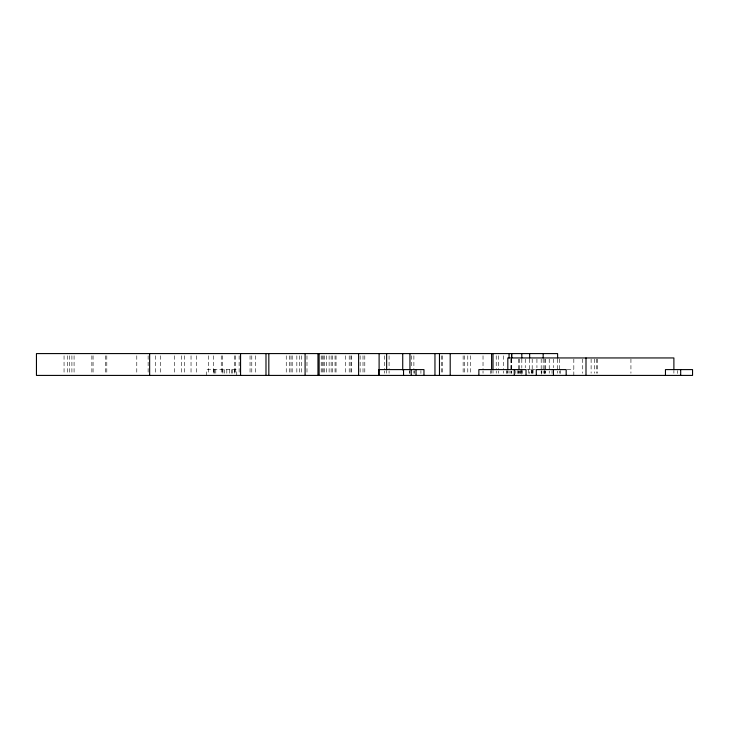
<?xml version="1.0" encoding="UTF-8"?>
<svg xmlns="http://www.w3.org/2000/svg" width="729" height="729" viewBox="0 0 729 729"><rect width="100%" height="100%" fill="white"/><g stroke="black" fill="none" stroke-linecap="round" stroke-linejoin="round"><path stroke-width="0.55" stroke-dasharray="3.65 2.73" d="M526.885 369.594L535.35 369.594M567.162 369.594L573.823 369.594M677.323 370.56L677.323 373.476M673.888 371.052L673.888 373.23M630.931 359.042L630.931 373.23M597.634 359.042L597.634 373.23M596.532 359.042L596.532 373.23M594.727 359.042L594.727 373.23M591.11 359.042L591.11 373.23M582.735 359.042L582.735 373.23M573.823 359.042L573.823 375.417M560.328 370.56L560.328 373.476M559.526 359.042L559.526 369.958M559.526 371.052L559.526 373.23M557.612 359.042L557.612 369.958M557.612 371.052L557.612 373.23M553.575 359.042L553.575 367.771M552.026 370.56L552.026 373.476M549.229 359.042L549.229 369.958M549.229 371.052L549.229 373.23M545.702 359.042L545.702 369.958M545.702 371.052L545.702 373.23M544.955 370.56L544.955 373.476M544.864 359.042L544.864 369.958M544.864 371.052L544.864 373.23M544.408 370.56L544.408 373.476M543.169 359.042L543.169 369.958M543.169 371.052L543.169 373.23M541.401 370.56L541.401 375.417M541.191 359.042L541.191 369.958M541.191 371.052L541.191 373.23M536.927 359.042L536.927 367.771M533.017 369.594L533.017 375.417M532.762 369.594L532.762 375.417M532.197 359.042L532.197 373.23M531.888 369.594L531.888 375.417M531.25 369.594L531.25 375.417M529.655 359.042L529.655 373.476M528.543 369.594L528.543 375.417M525.254 359.042L525.254 367.771M522.465 370.56L522.465 373.476M521.809 359.042L521.809 367.771M521.809 368.865L521.809 373.476M521.609 370.56L521.609 375.417M520.597 370.56L520.597 373.476M520.032 370.56L520.032 373.476M519.577 359.042L519.577 369.958M519.577 371.052L519.577 373.23M518.301 359.042L518.301 369.958M518.301 371.052L518.301 373.23M518.246 370.56L518.246 373.476M517.736 370.56L517.736 373.476M515.804 370.56L515.804 373.476M511.731 359.042L511.731 369.958M511.731 371.052L511.731 373.23M511.585 359.042L511.585 369.958M511.585 371.052L511.585 373.23M510.874 359.042L510.874 369.958M510.874 371.052L510.874 373.23M509.061 371.052L509.061 373.23M507.821 371.052L507.821 373.23M507.111 371.052L507.111 373.23M506.418 370.56L506.418 373.476M503.457 355.77L503.457 369.958M503.457 371.052L503.457 373.23M498.727 355.77L498.727 369.958M498.727 371.052L498.727 373.23M496.23 355.77L496.23 369.958M496.23 371.052L496.23 373.23M493.014 371.052L493.014 373.23M491.592 371.052L491.592 373.23M490.626 370.56L490.626 373.476M483.026 355.77L483.026 369.958M483.026 371.052L483.026 373.23M470.633 355.77L470.633 373.23M467.781 355.77L467.781 373.23M464.646 355.77L464.646 373.23M463.143 355.77L463.143 373.23M442.33 355.77L442.33 373.23M441.273 355.77L441.273 373.23M420.915 370.56L420.915 373.476M414.473 370.56L414.473 373.476M413.89 355.77L413.89 369.958M413.89 371.052L413.89 373.23M411.438 355.77L411.438 367.771M409.944 371.052L409.944 373.23M409.379 370.56L409.397 373.476M389.076 355.77L389.076 369.958M389.076 371.052L389.076 373.23M386.643 371.052L386.643 373.23M384.675 355.77L384.675 369.958M384.675 371.052L384.675 373.23M364.792 355.77L364.792 373.23M363.006 355.77L363.006 373.23M360.135 355.77L360.135 373.23M351.369 355.77L351.369 373.23M350.931 355.77L350.931 373.23M349.218 355.77L349.218 373.23M345.564 355.77L345.564 373.23M336.033 355.77L336.033 373.23M335.048 355.77L335.048 373.23M332.406 355.77L332.406 373.23M331.148 355.77L331.148 373.23M329.116 355.77L329.116 373.23M326.71 355.77L326.71 373.23M324.387 355.77L324.387 373.23M323.202 355.77L323.202 373.23M322.2 355.77L322.2 373.23M321.197 355.77L321.197 373.23M306.991 355.77L306.991 373.23M301.478 355.77L301.478 373.23M299.719 355.77L299.719 373.23M296.84 355.77L296.84 373.23M292.183 355.77L292.183 373.23M290.999 355.77L290.999 373.23M289.276 355.77L289.276 373.23M286.251 355.77L286.251 373.23M255.36 355.77L255.36 373.23M251.778 355.77L251.778 373.23M250.047 355.77L250.047 373.23M239.13 355.77L239.13 373.23M236.752 375.417L236.752 369.594L206.535 369.594L206.535 375.417M235.312 355.77L235.312 373.23M234.802 369.594L234.802 375.417M234.711 355.77L234.711 373.23M232.496 369.594L232.496 375.417M231.512 369.594L231.512 375.417M229.453 369.594L229.453 375.417M226.819 369.594L226.819 373.476M224.523 369.594L224.523 375.417M222.928 369.594L222.928 375.417M222.381 355.77L222.381 373.23M221.252 355.77L221.252 373.23M215.793 369.594L215.793 375.417M214.572 369.594L214.572 375.417M213.879 369.594L213.879 375.417M213.387 355.77L213.387 373.23M208.458 355.77L208.458 373.23M196.602 355.77L196.602 373.23M191.034 355.77L191.034 373.23M184.337 355.77L184.337 373.23M181.667 355.77L181.667 373.23M174.641 355.77L174.641 373.23M160.471 355.77L160.471 373.23M155.487 355.77L155.487 373.23M148.133 355.77L148.133 373.23M136.779 355.77L136.779 373.23M106.799 355.77L106.799 373.23M105.514 355.77L105.514 373.23M93.066 355.77L93.066 373.23M91.863 355.77L91.863 373.23M74.076 355.77L74.076 373.23M71.907 355.77L71.907 373.23M69.711 355.77L69.711 373.23M67.724 355.77L67.724 373.23M64.052 355.77L64.052 373.23"/><path stroke-width="1.09" d="M680.686 369.594L680.686 375.417M673.888 369.958L673.888 357.948L507.821 357.948L507.821 369.958M665.459 375.417L665.459 369.594L692.55 369.594L692.55 375.417L36.45 375.417L36.45 353.583L557.612 353.583L557.612 357.948M585.998 357.948L585.998 375.417M566.169 375.417L566.169 369.594L536.289 369.594L536.289 375.417M553.448 369.594L553.448 375.417M543.169 353.583L543.169 357.948M529.655 353.583L529.655 357.948M526.028 375.417L526.028 369.594L478.862 369.594L478.862 375.417M521.809 353.583L521.809 357.948M514.264 369.594L514.264 375.417M511.731 353.583L511.731 357.948M511.585 353.583L511.585 357.948M509.061 353.583L509.061 357.948M493.014 353.583L493.014 369.958M491.592 353.583L491.592 369.958M450.203 353.583L450.203 375.417M439.469 353.583L439.469 375.417M434.958 353.583L434.958 375.417M423.968 375.417L423.968 369.594L378.725 369.594L378.725 375.417M416.04 369.594L416.04 375.417M411.22 369.594L411.22 375.417M409.944 353.583L409.944 369.958M403.538 369.594L403.538 375.417M402.727 353.583L402.727 369.958M386.643 353.583L386.643 369.958M379.107 353.583L379.107 375.417M358.604 353.583L358.604 375.417M319.129 353.583L319.129 375.417M317.962 353.583L317.962 375.417M305.087 353.583L305.087 375.417M268.828 353.583L268.828 375.417M265.985 353.583L265.985 375.417M240.57 353.583L240.57 375.417M149.645 353.583L149.645 375.417"/></g></svg>
